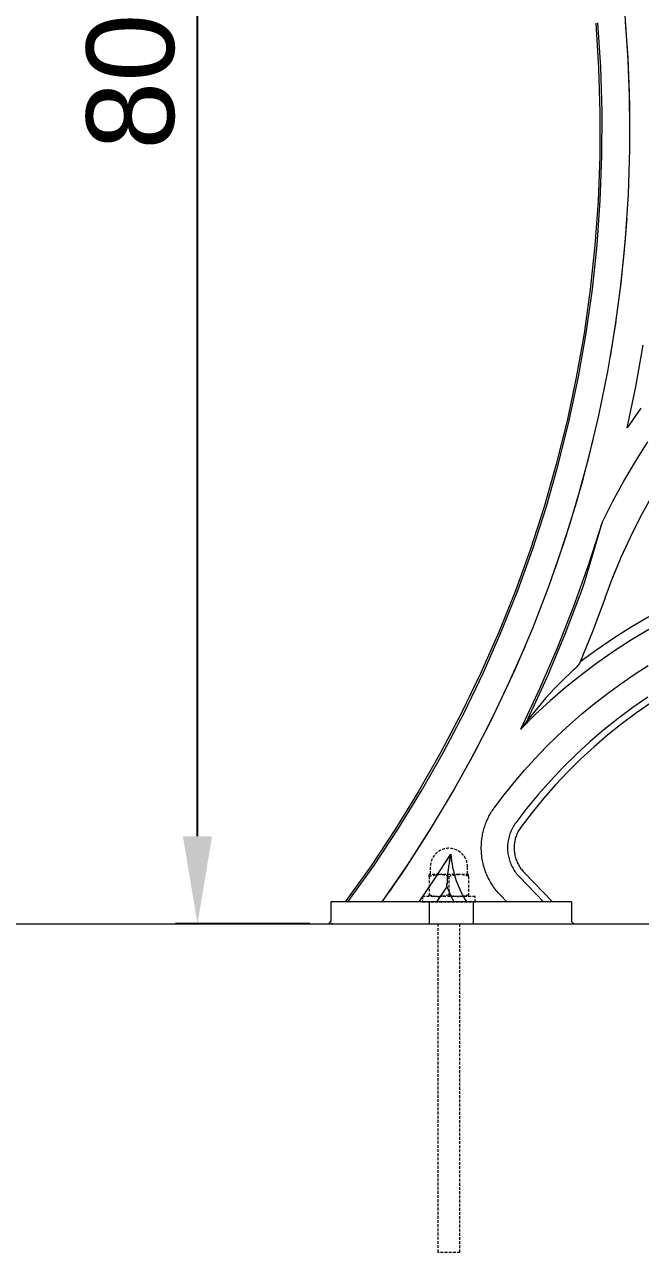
# Model space of a CAD drawing. Header units: millimetres. Extents: x -209 to 4251, y 50 to 3279.
# Drawn here: x 3004 to 3285, y 2225 to 2786 of the extents above; entities that cross this region are included whole.
import ezdxf

# ---------------------------------------------------------------- set-up
doc = ezdxf.new("R2010")
doc.units = ezdxf.units.MM
doc.linetypes.add('HIDDEN', pattern=[1.905, 1.27, -0.635])
for name, color, linetype, lineweight in [('ZANO_R', 7, 'Continuous', 0), ('ZANO_R_przerywana', 7, 'HIDDEN', 0), ('ZANO_W', 1, 'Continuous', 0)]:
    doc.layers.add(name, color=color, linetype=linetype, lineweight=lineweight)
doc.styles.get("Standard").update_dxf_attribs({"font": 'ARIALUNI.TTF'})
doc.dimstyles.new('pl i ang', dxfattribs={"dimtxt": 50, "dimasz": 50, "dimexe": 1.25, "dimexo": 0.625, "dimgap": 10, "dimtad": 1, "dimtoh": 1, "dimtxsty": 'Standard', "dimcen": 2.5, "dimclrd": 1, "dimclre": 1, "dimclrt": 1, "dimadec": 0, "dimazin": 0, "dimtfac": 1, "dimtmove": 0, "dimatfit": 3, "dimfxl": 1, "dimarcsym": 1})

# ---------------------------------------------------------------- blocks, each defined once
blk = doc.blocks.new('*D432')
at = {"layer": 'ZANO_W', "color": 1, "lineweight": -2}
for p, q in [((3142.58, 3175.37), (3072.69, 3175.37)), ((3082.69, 2415.37), (3082.69, 3135.37)), ((3134.03, 2375.37), (3072.69, 2375.37))]:
    blk.add_line(p, q, dxfattribs=at)
at = {"layer": 'ZANO_W', "color": 1}
for points in [[(3089.36, 3135.37), (3076.02, 3135.37), (3082.69, 3175.37)], [(3076.02, 2415.37), (3089.36, 2415.37), (3082.69, 2375.37)]]:
    blk.add_solid(points, dxfattribs=at)
at = {"layer": 'ZANO_W', "color": 1, "insert": (3052.25, 2775.37), "char_height": 40, "attachment_point": 5, "rotation": 90}
blk.add_mtext('800', dxfattribs=at)

msp = doc.modelspace()

# ---------------------------------------------------------------- linework, layer by layer
at = {"layer": 'ZANO_R'}
for p, q in [((3264.58, 2786.5), (3265.9, 2766.25)), ((3266.86, 2766.5), (3265.53, 2786.76)), ((3277.82, 2790.09), (3279.24, 2769.73)), ((3278.08, 2787), (3279.18, 2770.72)), ((3279.18, 2770.72), (3279.85, 2754.42)), ((3279.24, 2769.73), (3279.97, 2749.34)), ((3265.9, 2766.25), (3266.53, 2745.96)), ((3267.49, 2746.2), (3266.86, 2766.5)), ((3279.79, 2756.6), (3279.84, 2754.73)), ((3279.85, 2754.42), (3280.08, 2738.11)), ((3279.97, 2749.34), (3280.01, 2728.93)), ((3266.53, 2745.96), (3266.46, 2725.66)), ((3267.43, 2725.9), (3267.49, 2746.2)), ((3266.46, 2725.66), (3265.69, 2705.38)), ((3266.67, 2705.6), (3267.43, 2725.9)), ((3280.01, 2728.93), (3279.37, 2708.54)), ((3279.37, 2708.54), (3278.03, 2688.17)), ((3265.69, 2705.38), (3264.23, 2685.13)), ((3265.22, 2685.35), (3266.67, 2705.6)), ((3278.72, 2697.34), (3277.45, 2681.48)), ((3264.23, 2685.13), (3262.07, 2664.95)), ((3263.07, 2665.16), (3265.22, 2685.35)), ((3278.03, 2688.17), (3276.02, 2667.87)), ((3277.45, 2681.48), (3275.76, 2665.66)), ((3277.72, 2684.44), (3277.59, 2683.03)), ((3262.07, 2664.95), (3259.23, 2644.85)), ((3260.24, 2645.05), (3263.07, 2665.16)), ((3276.02, 2667.87), (3273.32, 2647.64)), ((3275.76, 2665.66), (3273.65, 2649.88)), ((3273.32, 2647.64), (3269.94, 2627.52)), ((3273.65, 2649.88), (3271.13, 2634.17)), ((3273.71, 2650.29), (3273.43, 2648.41)), ((3259.23, 2644.85), (3255.69, 2624.86)), ((3256.72, 2625.05), (3260.24, 2645.05)), ((3282.88, 2620.6), (3286.22, 2639.55)), ((3255.69, 2624.86), (3251.48, 2605)), ((3252.51, 2605.19), (3256.72, 2625.05)), ((3269.94, 2627.52), (3265.88, 2607.52)), ((3278.94, 2601.76), (3282.88, 2620.6)), ((3265.88, 2607.52), (3261.15, 2587.67)), ((3285.19, 2610.82), (3278.94, 2601.76)), ((3251.48, 2605), (3246.58, 2585.3)), ((3247.63, 2585.48), (3252.51, 2605.19)), ((3263.3, 2596.35), (3258.21, 2576.63)), ((3282.79, 2586.53), (3288.44, 2595.36)), ((3246.58, 2585.3), (3241.01, 2565.78)), ((3242.07, 2565.94), (3247.63, 2585.48)), ((3261.15, 2587.67), (3255.75, 2567.99)), ((3277.44, 2577.52), (3282.79, 2586.53)), ((3258.21, 2576.63), (3252.46, 2557.09)), ((3272.4, 2568.33), (3277.44, 2577.52)), ((3255.75, 2567.99), (3249.7, 2548.5)), ((3267.68, 2558.97), (3272.4, 2568.33)), ((3284.91, 2560.87), (3289.7, 2569.66)), ((3241.01, 2565.78), (3234.78, 2546.47)), ((3235.85, 2546.61), (3242.07, 2565.94)), ((3252.46, 2557.09), (3246.05, 2537.75)), ((3259.67, 2531.71), (3267.53, 2558.49)), ((3261.48, 2539.58), (3267.68, 2558.97)), ((3280.43, 2551.93), (3284.91, 2560.87)), ((3251.2, 2553.13), (3250.63, 2551.35)), ((3276.25, 2542.83), (3280.43, 2551.93)), ((3234.78, 2546.47), (3227.89, 2527.37)), ((3228.97, 2527.51), (3235.85, 2546.61)), ((3249.7, 2548.5), (3242.99, 2529.23)), ((3254.64, 2520.39), (3261.48, 2539.58)), ((3271.95, 2532.49), (3275.6, 2541.33)), ((3272.39, 2533.6), (3276.25, 2542.83)), ((3275.87, 2541.96), (3276.14, 2542.59)), ((3242.99, 2529.23), (3235.63, 2510.19)), ((3258.4, 2527.99), (3259.67, 2531.71)), ((3268.84, 2524.24), (3272.39, 2533.6)), ((3227.89, 2527.37), (3220.34, 2508.53)), ((3221.44, 2508.65), (3228.97, 2527.51)), ((3250.82, 2508.02), (3258.4, 2527.99)), ((3268.84, 2524.24), (3263.19, 2509.13)), ((3247.18, 2501.44), (3254.64, 2520.39)), ((3288.89, 2515.57), (3280.77, 2510.83)), ((3220.34, 2508.53), (3212.16, 2489.95)), ((3213.27, 2490.06), (3221.44, 2508.65)), ((3235.63, 2510.19), (3227.64, 2491.42)), ((3242.57, 2488.31), (3250.82, 2508.02)), ((3263.19, 2509.13), (3257.15, 2494.17)), ((3272.83, 2505.81), (3265.06, 2500.52)), ((3280.77, 2510.83), (3272.83, 2505.81)), ((3288.86, 2509.8), (3280.9, 2505.03)), ((3232.29, 2502.12), (3224.5, 2484.49)), ((3239.1, 2482.75), (3247.18, 2501.44)), ((3265.06, 2500.52), (3257.48, 2494.96)), ((3280.9, 2505.03), (3273.1, 2499.99)), ((3265.48, 2494.67), (3258.05, 2489.1)), ((3273.1, 2499.99), (3265.48, 2494.67)), ((3212.16, 2489.95), (3203.34, 2471.67)), ((3204.47, 2471.76), (3213.27, 2490.06)), ((3227.64, 2491.42), (3219.02, 2472.92)), ((3253.51, 2490.44), (3249.5, 2486.6)), ((3258.05, 2489.1), (3250.82, 2483.27)), ((3254.29, 2491.14), (3253.51, 2490.44)), ((3255.04, 2491.87), (3254.29, 2491.14)), ((3255.77, 2492.61), (3255.04, 2491.87)), ((3256.47, 2493.38), (3255.77, 2492.61)), ((3257.15, 2494.17), (3256.47, 2493.38)), ((3275.99, 2484.97), (3282.19, 2489.22)), ((3282.19, 2489.22), (3288.52, 2493.29)), ((3224.5, 2484.49), (3216.16, 2467.12)), ((3226.28, 2488.39), (3225.68, 2487.07)), ((3233.63, 2468.9), (3242.57, 2488.31)), ((3249.5, 2486.6), (3245.61, 2482.63)), ((3269.93, 2480.56), (3275.99, 2484.97)), ((3230.4, 2464.33), (3239.1, 2482.75)), ((3241.85, 2478.53), (3238.23, 2474.32)), ((3245.61, 2482.63), (3241.85, 2478.53)), ((3250.82, 2483.27), (3243.8, 2477.19)), ((3264.02, 2475.98), (3269.93, 2480.56)), ((3288.36, 2478.91), (3281.48, 2474.15)), ((3219.02, 2472.92), (3209.78, 2454.73)), ((3238.23, 2474.32), (3234.74, 2470)), ((3243.8, 2477.19), (3236.99, 2470.88)), ((3258.27, 2471.24), (3264.02, 2475.98)), ((3281.48, 2474.15), (3274.77, 2469.16)), ((3290.02, 2476.42), (3283.23, 2471.72)), ((3203.34, 2471.67), (3193.9, 2453.7)), ((3195.05, 2453.78), (3204.47, 2471.76)), ((3216.16, 2467.12), (3207.27, 2450.02)), ((3236.99, 2470.88), (3230.4, 2464.33)), ((3233.77, 2468.84), (3230.4, 2464.33)), ((3233.63, 2468.9), (3233.8, 2468.82)), ((3234.74, 2470), (3233.8, 2468.82)), ((3252.68, 2466.35), (3258.27, 2471.24)), ((3274.77, 2469.16), (3268.24, 2463.93)), ((3276.6, 2466.78), (3270.15, 2461.62)), ((3283.23, 2471.72), (3276.6, 2466.78)), ((3215.66, 2466.12), (3214.84, 2464.49)), ((3242, 2456.16), (3247.25, 2461.32)), ((3247.25, 2461.32), (3252.68, 2466.35)), ((3268.24, 2463.93), (3261.89, 2458.49)), ((3270.15, 2461.62), (3263.88, 2456.24)), ((3236.92, 2450.87), (3242, 2456.16)), ((3261.89, 2458.49), (3255.73, 2452.82)), ((3263.88, 2456.24), (3257.8, 2450.65)), ((3193.9, 2453.7), (3183.85, 2436.06)), ((3185.01, 2436.12), (3195.05, 2453.78)), ((3209.78, 2454.73), (3199.93, 2436.85)), ((3232.02, 2445.47), (3236.92, 2450.87)), ((3255.73, 2452.82), (3249.77, 2446.95)), ((3257.8, 2450.65), (3251.91, 2444.85)), ((3227.3, 2439.96), (3232.02, 2445.47)), ((3249.77, 2446.95), (3244.02, 2440.88)), ((3251.91, 2444.85), (3246.23, 2438.85)), ((3222.77, 2434.35), (3227.3, 2439.96)), ((3244.02, 2440.88), (3238.48, 2434.61)), ((3246.23, 2438.85), (3240.77, 2432.66)), ((3183.85, 2436.06), (3173.2, 2418.78)), ((3174.38, 2418.82), (3185.01, 2436.12)), ((3199.93, 2436.85), (3189.49, 2419.32)), ((3218.43, 2428.65), (3222.77, 2434.35)), ((3238.48, 2434.61), (3233.17, 2428.15)), ((3217.38, 2427.14), (3217.72, 2427.65)), ((3217.72, 2427.65), (3218.07, 2428.15)), ((3218.07, 2428.15), (3218.43, 2428.65)), ((3233.17, 2428.15), (3228.07, 2421.51)), ((3240.77, 2432.66), (3235.51, 2426.28)), ((3214.52, 2421.63), (3214.76, 2422.21)), ((3214.76, 2422.21), (3215.01, 2422.78)), ((3215.01, 2422.78), (3215.27, 2423.35)), ((3215.27, 2423.35), (3215.54, 2423.91)), ((3215.54, 2423.91), (3215.82, 2424.47)), ((3215.82, 2424.47), (3216.11, 2425.01)), ((3216.11, 2425.01), (3216.41, 2425.56)), ((3216.41, 2425.56), (3216.73, 2426.09)), ((3216.73, 2426.09), (3217.05, 2426.62)), ((3217.05, 2426.62), (3217.38, 2427.14)), ((3235.51, 2426.28), (3230.49, 2419.72)), ((3173.2, 2418.78), (3161.97, 2401.88)), ((3163.16, 2401.9), (3174.38, 2418.82)), ((3188.53, 2417.77), (3177.95, 2401.39)), ((3189.49, 2419.32), (3178.46, 2402.15)), ((3212.81, 2415.63), (3212.93, 2416.25)), ((3212.93, 2416.25), (3213.06, 2416.86)), ((3213.06, 2416.86), (3213.2, 2417.46)), ((3213.2, 2417.46), (3213.35, 2418.07)), ((3213.35, 2418.07), (3213.52, 2418.67)), ((3213.52, 2418.67), (3213.69, 2419.27)), ((3213.69, 2419.27), (3213.88, 2419.87)), ((3213.88, 2419.87), (3214.09, 2420.46)), ((3214.09, 2420.46), (3214.3, 2421.05)), ((3214.3, 2421.05), (3214.52, 2421.63)), ((3225.38, 2416.42), (3225.18, 2415.81)), ((3225.6, 2417.02), (3225.38, 2416.42)), ((3225.85, 2417.61), (3225.6, 2417.02)), ((3226.11, 2418.2), (3225.85, 2417.61)), ((3226.39, 2418.78), (3226.11, 2418.2)), ((3226.69, 2419.35), (3226.39, 2418.78)), ((3227.01, 2419.9), (3226.69, 2419.35)), ((3227.35, 2420.45), (3227.01, 2419.9)), ((3227.7, 2420.99), (3227.35, 2420.45)), ((3228.07, 2421.51), (3227.7, 2420.99)), ((3228.57, 2416.36), (3228.37, 2415.85)), ((3228.8, 2416.87), (3228.57, 2416.36)), ((3229.04, 2417.37), (3228.8, 2416.87)), ((3229.29, 2417.86), (3229.04, 2417.37)), ((3229.57, 2418.34), (3229.29, 2417.86)), ((3229.86, 2418.81), (3229.57, 2418.34)), ((3230.16, 2419.27), (3229.86, 2418.81)), ((3230.49, 2419.72), (3230.16, 2419.27)), ((3212.32, 2410.72), (3212.34, 2411.33)), ((3212.32, 2410.11), (3212.32, 2410.72)), ((3212.34, 2411.33), (3212.37, 2411.95)), ((3212.37, 2411.95), (3212.41, 2412.56)), ((3212.41, 2412.56), (3212.47, 2413.18)), ((3212.47, 2413.18), (3212.53, 2413.79)), ((3212.53, 2413.79), (3212.61, 2414.41)), ((3212.61, 2414.41), (3212.71, 2415.02)), ((3212.71, 2415.02), (3212.81, 2415.63)), ((3224.33, 2410.75), (3224.32, 2410.11)), ((3224.36, 2411.39), (3224.33, 2410.75)), ((3224.41, 2412.03), (3224.36, 2411.39)), ((3224.49, 2412.67), (3224.41, 2412.03)), ((3224.58, 2413.31), (3224.49, 2412.67)), ((3224.7, 2413.94), (3224.58, 2413.31)), ((3224.84, 2414.57), (3224.7, 2413.94)), ((3225, 2415.19), (3224.84, 2414.57)), ((3225.18, 2415.81), (3225, 2415.19)), ((3227.34, 2410.99), (3227.32, 2410.43)), ((3227.38, 2411.54), (3227.34, 2410.99)), ((3227.44, 2412.09), (3227.38, 2411.54)), ((3227.52, 2412.64), (3227.44, 2412.09)), ((3227.61, 2413.19), (3227.52, 2412.64)), ((3227.73, 2413.73), (3227.61, 2413.19)), ((3227.86, 2414.27), (3227.73, 2413.73)), ((3228.01, 2414.8), (3227.86, 2414.27)), ((3228.18, 2415.33), (3228.01, 2414.8)), ((3228.37, 2415.85), (3228.18, 2415.33)), ((3191.31, 2396.2), (3198.41, 2407.18)), ((3197.96, 2404.79), (3197.99, 2404.96)), ((3198.01, 2405.04), (3197.99, 2404.96)), ((3198, 2405.04), (3198.02, 2405.14)), ((3198.05, 2405.29), (3198.02, 2405.14)), ((3198.05, 2405.29), (3198.09, 2405.51)), ((3198.3, 2406.62), (3198.09, 2405.51)), ((3198.3, 2406.62), (3198.34, 2406.81)), ((3198.35, 2406.9), (3198.34, 2406.81)), ((3198.35, 2406.9), (3198.41, 2407.18)), ((3198.41, 2407.18), (3198.54, 2405.64)), ((3198.54, 2405.64), (3198.72, 2404.1)), ((3212.32, 2409.38), (3212.32, 2410.11)), ((3212.35, 2408.64), (3212.32, 2409.38)), ((3212.39, 2407.91), (3212.35, 2408.64)), ((3212.46, 2407.17), (3212.39, 2407.91)), ((3212.53, 2406.43), (3212.46, 2407.17)), ((3212.63, 2405.69), (3212.53, 2406.43)), ((3212.75, 2404.95), (3212.63, 2405.69)), ((3212.88, 2404.22), (3212.75, 2404.95)), ((3224.32, 2410.11), (3224.33, 2409.47)), ((3224.33, 2409.47), (3224.36, 2408.83)), ((3224.36, 2408.83), (3224.41, 2408.19)), ((3224.41, 2408.19), (3224.49, 2407.56)), ((3224.49, 2407.56), (3224.58, 2406.92)), ((3224.58, 2406.92), (3224.7, 2406.29)), ((3224.7, 2406.29), (3224.84, 2405.67)), ((3224.84, 2405.67), (3225, 2405.05)), ((3225, 2405.05), (3225.18, 2404.43)), ((3227.32, 2410.43), (3227.32, 2409.88)), ((3227.32, 2409.88), (3227.34, 2409.33)), ((3227.34, 2409.33), (3227.37, 2408.77)), ((3227.37, 2408.77), (3227.43, 2408.22)), ((3227.43, 2408.22), (3227.5, 2407.67)), ((3227.5, 2407.67), (3227.59, 2407.13)), ((3227.59, 2407.13), (3227.71, 2406.58)), ((3227.71, 2406.58), (3227.84, 2406.05)), ((3227.84, 2406.05), (3227.98, 2405.51)), ((3227.98, 2405.51), (3228.15, 2404.98)), ((3228.15, 2404.98), (3228.34, 2404.46)), ((3161.97, 2401.88), (3150.16, 2385.37)), ((3151.36, 2385.37), (3163.16, 2401.9)), ((3178.46, 2402.15), (3166.86, 2385.37)), ((3177.95, 2401.39), (3166.86, 2385.37)), ((3177.4, 2400.56), (3176.16, 2398.73)), ((3178.63, 2402.41), (3177.4, 2400.57)), ((3179.45, 2403.64), (3178.63, 2402.41)), ((3197.15, 2399.16), (3197.16, 2399.25)), ((3197.17, 2399.33), (3197.16, 2399.25)), ((3197.17, 2399.33), (3197.18, 2399.4)), ((3197.19, 2399.49), (3197.18, 2399.4)), ((3197.21, 2399.66), (3197.19, 2399.55)), ((3197.19, 2399.49), (3197.19, 2399.55)), ((3197.23, 2399.83), (3197.21, 2399.71)), ((3197.21, 2399.66), (3197.21, 2399.71)), ((3197.25, 2400), (3197.23, 2399.86)), ((3197.23, 2399.83), (3197.23, 2399.86)), ((3197.27, 2400.18), (3197.25, 2400.02)), ((3197.25, 2400), (3197.25, 2400.02)), ((3197.27, 2400.18), (3197.29, 2400.34)), ((3197.29, 2400.36), (3197.31, 2400.5)), ((3197.29, 2400.36), (3197.29, 2400.34)), ((3197.32, 2400.54), (3197.31, 2400.5)), ((3197.32, 2400.54), (3197.33, 2400.66)), ((3197.34, 2400.72), (3197.33, 2400.66)), ((3197.34, 2400.72), (3197.35, 2400.82)), ((3197.37, 2400.91), (3197.35, 2400.82)), ((3197.39, 2401.1), (3197.37, 2400.98)), ((3197.37, 2400.91), (3197.37, 2400.98)), ((3197.39, 2401.1), (3197.4, 2401.15)), ((3197.42, 2401.29), (3197.4, 2401.15)), ((3197.42, 2401.29), (3197.47, 2401.64)), ((3197.47, 2401.69), (3197.49, 2401.81)), ((3197.47, 2401.69), (3197.47, 2401.64)), ((3197.5, 2401.89), (3197.49, 2401.81)), ((3197.5, 2401.89), (3197.51, 2401.98)), ((3197.69, 2403.16), (3197.51, 2401.98)), ((3197.69, 2403.16), (3197.72, 2403.36)), ((3197.73, 2403.38), (3197.72, 2403.36)), ((3197.73, 2403.38), (3197.75, 2403.53)), ((3197.76, 2403.61), (3197.75, 2403.53)), ((3197.76, 2403.61), (3197.78, 2403.71)), ((3197.8, 2403.84), (3197.78, 2403.71)), ((3197.8, 2403.84), (3197.81, 2403.89)), ((3197.84, 2404.07), (3197.81, 2403.89)), ((3197.84, 2404.07), (3197.87, 2404.24)), ((3197.88, 2404.31), (3197.87, 2404.24)), ((3197.88, 2404.31), (3197.9, 2404.42)), ((3197.92, 2404.55), (3197.9, 2404.42)), ((3197.92, 2404.55), (3197.93, 2404.6)), ((3197.96, 2404.79), (3197.93, 2404.6)), ((3198.72, 2404.1), (3198.95, 2402.56)), ((3198.95, 2402.56), (3199.24, 2401.04)), ((3199.24, 2401.04), (3199.57, 2399.53)), ((3199.57, 2399.53), (3199.96, 2398.03)), ((3213.03, 2403.48), (3212.88, 2404.22)), ((3213.2, 2402.75), (3213.03, 2403.48)), ((3213.39, 2402.02), (3213.2, 2402.75)), ((3213.59, 2401.29), (3213.39, 2402.02)), ((3213.81, 2400.57), (3213.59, 2401.29)), ((3214.05, 2399.85), (3213.81, 2400.57)), ((3214.31, 2399.14), (3214.05, 2399.85)), ((3225.18, 2404.43), (3225.38, 2403.83)), ((3225.38, 2403.83), (3225.6, 2403.23)), ((3225.6, 2403.23), (3225.84, 2402.63)), ((3225.84, 2402.63), (3226.09, 2402.05)), ((3226.09, 2402.05), (3226.37, 2401.47)), ((3226.37, 2401.47), (3226.67, 2400.9)), ((3226.67, 2400.9), (3226.99, 2400.35)), ((3226.99, 2400.35), (3227.32, 2399.8)), ((3227.32, 2399.8), (3227.68, 2399.27)), ((3227.68, 2399.27), (3228.05, 2398.75)), ((3228.34, 2404.46), (3228.54, 2403.95)), ((3228.54, 2403.95), (3228.76, 2403.44)), ((3228.76, 2403.44), (3228.99, 2402.94)), ((3228.99, 2402.94), (3229.25, 2402.44)), ((3229.25, 2402.44), (3229.52, 2401.96)), ((3229.52, 2401.96), (3229.81, 2401.49)), ((3229.81, 2401.49), (3230.11, 2401.02)), ((3230.11, 2401.02), (3230.43, 2400.57)), ((3230.43, 2400.57), (3230.76, 2400.13)), ((3230.76, 2400.13), (3231.11, 2399.7)), ((3231.11, 2399.7), (3231.48, 2399.28)), ((3231.48, 2399.28), (3231.86, 2398.88)), ((3173.66, 2395.06), (3172.41, 2393.24)), ((3174.91, 2396.89), (3173.66, 2395.07)), ((3176.16, 2398.72), (3174.91, 2396.89)), ((3183.98, 2385.37), (3191.31, 2396.2)), ((3196.66, 2393.7), (3196.65, 2393.63)), ((3196.65, 2393.57), (3196.65, 2393.63)), ((3196.67, 2393.84), (3196.66, 2393.78)), ((3196.66, 2393.77), (3196.66, 2393.78)), ((3196.66, 2393.77), (3196.66, 2393.7)), ((3196.66, 2393.7), (3196.66, 2393.7)), ((3196.68, 2393.98), (3196.67, 2393.95)), ((3196.67, 2393.91), (3196.67, 2393.95)), ((3196.67, 2393.91), (3196.67, 2393.86)), ((3196.67, 2393.84), (3196.67, 2393.86)), ((3196.73, 2394.71), (3196.68, 2394.03)), ((3196.68, 2393.98), (3196.68, 2394.03)), ((3196.73, 2394.8), (3196.74, 2394.87)), ((3196.73, 2394.8), (3196.73, 2394.77)), ((3196.73, 2394.71), (3196.73, 2394.77)), ((3196.8, 2395.58), (3196.74, 2394.87)), ((3196.8, 2395.69), (3196.81, 2395.74)), ((3196.8, 2395.69), (3196.8, 2395.63)), ((3196.8, 2395.58), (3196.8, 2395.63)), ((3196.81, 2395.8), (3196.82, 2395.86)), ((3196.81, 2395.8), (3196.81, 2395.74)), ((3196.82, 2395.91), (3196.83, 2395.98)), ((3196.82, 2395.91), (3196.82, 2395.86)), ((3196.83, 2396.02), (3196.84, 2396.1)), ((3196.83, 2396.02), (3196.83, 2395.98)), ((3196.84, 2396.13), (3196.85, 2396.22)), ((3196.84, 2396.13), (3196.84, 2396.1)), ((3196.85, 2396.25), (3196.86, 2396.34)), ((3196.85, 2396.25), (3196.85, 2396.22)), ((3196.86, 2396.37), (3196.87, 2396.47)), ((3196.86, 2396.37), (3196.86, 2396.34)), ((3196.87, 2396.49), (3196.88, 2396.59)), ((3196.87, 2396.49), (3196.87, 2396.47)), ((3196.88, 2396.61), (3196.89, 2396.72)), ((3196.88, 2396.61), (3196.88, 2396.59)), ((3196.9, 2396.73), (3196.89, 2396.72)), ((3196.9, 2396.73), (3196.91, 2396.85)), ((3196.91, 2396.86), (3197.01, 2397.93)), ((3196.91, 2396.86), (3196.91, 2396.85)), ((3197.01, 2397.94), (3197.03, 2398.07)), ((3197.01, 2397.94), (3197.01, 2397.93)), ((3197.03, 2398.08), (3197.04, 2398.21)), ((3197.03, 2398.08), (3197.03, 2398.07)), ((3197.04, 2398.23), (3197.06, 2398.36)), ((3197.04, 2398.23), (3197.04, 2398.21)), ((3197.06, 2398.38), (3197.07, 2398.5)), ((3197.06, 2398.38), (3197.06, 2398.36)), ((3197.08, 2398.53), (3197.07, 2398.5)), ((3197.08, 2398.53), (3197.09, 2398.65)), ((3197.09, 2398.69), (3197.11, 2398.8)), ((3197.09, 2398.69), (3197.09, 2398.65)), ((3197.11, 2398.84), (3197.12, 2398.95)), ((3197.11, 2398.84), (3197.11, 2398.8)), ((3197.13, 2399), (3197.12, 2398.95)), ((3197.13, 2399), (3197.14, 2399.1)), ((3197.15, 2399.16), (3197.14, 2399.1)), ((3199.96, 2398.03), (3200.4, 2396.54)), ((3200.4, 2396.54), (3200.89, 2395.07)), ((3200.89, 2395.07), (3201.44, 2393.62)), ((3214.59, 2398.43), (3214.31, 2399.14)), ((3214.88, 2397.73), (3214.59, 2398.43)), ((3215.19, 2397.04), (3214.88, 2397.73)), ((3215.51, 2396.36), (3215.19, 2397.04)), ((3215.86, 2395.68), (3215.51, 2396.36)), ((3216.21, 2395.02), (3215.86, 2395.68)), ((3216.59, 2394.36), (3216.21, 2395.02)), ((3216.98, 2393.72), (3216.59, 2394.36)), ((3217.38, 2393.08), (3216.98, 2393.72)), ((3228.05, 2398.75), (3228.44, 2398.24)), ((3228.44, 2398.24), (3228.84, 2397.74)), ((3228.84, 2397.74), (3229.26, 2397.26)), ((3229.26, 2397.26), (3229.7, 2396.79)), ((3229.7, 2396.79), (3240.74, 2385.37)), ((3231.86, 2398.88), (3244.91, 2385.37)), ((3171.14, 2391.42), (3169.88, 2389.62)), ((3172.41, 2393.24), (3171.15, 2391.43)), ((3196.58, 2392.32), (3191.91, 2385.37)), ((3196.58, 2392.47), (3196.59, 2392.48)), ((3196.58, 2392.47), (3196.58, 2392.46)), ((3196.58, 2392.45), (3196.58, 2392.46)), ((3196.58, 2392.45), (3196.58, 2392.43)), ((3196.58, 2392.38), (3196.58, 2392.43)), ((3196.58, 2392.38), (3196.58, 2392.38)), ((3196.58, 2392.37), (3196.58, 2392.38)), ((3196.58, 2392.37), (3196.58, 2392.36)), ((3196.58, 2392.36), (3196.58, 2392.35)), ((3196.58, 2392.36), (3196.58, 2392.36)), ((3196.58, 2392.34), (3196.58, 2392.35)), ((3196.58, 2392.34), (3196.58, 2392.33)), ((3196.58, 2392.33), (3196.58, 2392.32)), ((3196.58, 2392.33), (3196.58, 2392.33)), ((3196.58, 2392.32), (3197.14, 2390.89)), ((3196.58, 2392.32), (3196.58, 2392.32)), ((3196.58, 2392.32), (3196.58, 2392.32)), ((3196.58, 2392.32), (3196.58, 2392.32)), ((3196.6, 2392.73), (3196.59, 2392.65)), ((3196.59, 2392.63), (3196.59, 2392.65)), ((3196.59, 2392.63), (3196.59, 2392.61)), ((3196.59, 2392.6), (3196.59, 2392.61)), ((3196.59, 2392.6), (3196.59, 2392.58)), ((3196.59, 2392.57), (3196.59, 2392.58)), ((3196.59, 2392.57), (3196.59, 2392.51)), ((3196.59, 2392.49), (3196.59, 2392.51)), ((3196.59, 2392.49), (3196.59, 2392.48)), ((3196.6, 2392.8), (3196.64, 2393.41)), ((3196.6, 2392.8), (3196.6, 2392.78)), ((3196.6, 2392.77), (3196.6, 2392.78)), ((3196.6, 2392.77), (3196.6, 2392.73)), ((3196.6, 2392.73), (3196.6, 2392.73)), ((3196.65, 2393.51), (3196.64, 2393.48)), ((3196.64, 2393.45), (3196.64, 2393.48)), ((3196.64, 2393.45), (3196.64, 2393.41)), ((3196.65, 2393.57), (3196.65, 2393.55)), ((3196.65, 2393.51), (3196.65, 2393.55)), ((3197.14, 2390.89), (3197.75, 2389.48)), ((3197.75, 2389.48), (3198.41, 2388.09)), ((3198.41, 2388.09), (3199.1, 2386.72)), ((3201.44, 2393.62), (3202.03, 2392.18)), ((3202.03, 2392.18), (3202.67, 2390.77)), ((3202.67, 2390.77), (3203.35, 2389.38)), ((3203.35, 2389.38), (3204.09, 2388.02)), ((3217.8, 2392.46), (3217.38, 2393.08)), ((3218.23, 2391.85), (3217.8, 2392.46)), ((3218.67, 2391.25), (3218.23, 2391.85)), ((3219.13, 2390.66), (3218.67, 2391.25)), ((3219.6, 2390.09), (3219.13, 2390.66)), ((3220.08, 2389.53), (3219.6, 2390.09)), ((3220.57, 2388.99), (3220.08, 2389.53)), ((3221.07, 2388.45), (3220.57, 2388.99)), ((3224.05, 2385.37), (3221.07, 2388.45)), ((3143.58, 2385.37), (3143.58, 2376.66)), ((3188.6, 2385.37), (3143.58, 2385.37)), ((3191.1, 2385.37), (3188.6, 2385.37)), ((3188.6, 2375.37), (3188.6, 2385.37)), ((3206.06, 2385.37), (3191.1, 2385.37)), ((3199.1, 2386.72), (3199.84, 2385.37)), ((3204.09, 2388.02), (3204.87, 2386.68)), ((3204.87, 2386.68), (3205.7, 2385.37)), ((3208.56, 2385.37), (3206.06, 2385.37)), ((3208.56, 2385.37), (3208.56, 2375.37)), ((3253.58, 2385.37), (3208.56, 2385.37)), ((3253.58, 2385.37), (3253.58, 2376.4)), ((3143.58, 2376.65), (3142.58, 2375.37)), ((3142.58, 2375.37), (3143.8, 2375.37)), ((3143.58, 2376.65), (3143.58, 2376.66)), ((3143.8, 2375.37), (3144.02, 2375.65)), ((3143.8, 2375.37), (3144.04, 2375.37)), ((3144.02, 2375.65), (3144.04, 2375.37)), ((3144.04, 2375.37), (3188.6, 2375.37)), ((3188.6, 2375.37), (3191.1, 2375.37)), ((3191.1, 2375.37), (3206.06, 2375.37)), ((3206.06, 2375.37), (3208.56, 2375.37)), ((3208.56, 2375.37), (3253.44, 2375.37)), ((3253.44, 2375.37), (3254.57, 2375.37)), ((3253.58, 2376.4), (3254.57, 2375.37))]:
    msp.add_line(p, q, dxfattribs=at)
msp.add_lwpolyline([(-208.53, 2375.37), (4251.46, 2375.37)], dxfattribs=at)
at = {"layer": 'ZANO_R_przerywana'}
for p, q in [((3189.03, 2401.37), (3189.03, 2398.12)), ((3206.03, 2398.12), (3206.03, 2401.37)), ((3188.53, 2397.06), (3188.53, 2397.87)), ((3193.03, 2397.87), (3188.53, 2397.87)), ((3188.53, 2397.06), (3188.53, 2388.67)), ((3202.03, 2397.87), (3193.03, 2397.87)), ((3197.53, 2397.06), (3197.53, 2388.67)), ((3206.53, 2397.87), (3202.03, 2397.87)), ((3206.53, 2397.06), (3206.53, 2397.87)), ((3206.53, 2397.06), (3206.53, 2388.67)), ((3188.53, 2387.87), (3188.53, 2388.67)), ((3206.53, 2387.87), (3206.53, 2388.67)), ((3185.53, 2387.87), (3185.53, 2385.37)), ((3209.53, 2387.87), (3185.53, 2387.87)), ((3209.53, 2385.37), (3209.53, 2387.87)), ((3192.53, 2375.37), (3192.53, 2225.37)), ((3202.53, 2225.37), (3202.53, 2375.37)), ((3202.53, 2225.37), (3192.53, 2225.37))]:
    msp.add_line(p, q, dxfattribs=at)
at = {"layer": 'ZANO_R_przerywana', "flags": 128}
for points in [[(3188.53, 2397.06), (3190.73, 2397.65), (3193.03, 2397.87)], [(3197.53, 2397.06), (3199.73, 2397.65), (3202.03, 2397.87)], [(3197.53, 2388.67), (3195.33, 2388.09), (3193.03, 2387.87)], [(3206.53, 2388.67), (3204.33, 2388.09), (3202.03, 2387.87)]]:
    msp.add_lwpolyline(points, dxfattribs=at)
at = {"layer": 'ZANO_R_przerywana'}
for points in [[(3185.53, 2385.37), (3209.53, 2385.37)], [(3192.53, 2375.37), (3202.53, 2375.37)]]:
    msp.add_lwpolyline(points, dxfattribs=at)
for centre, radius, start, end in [((3197.53, 2401.37), 8.5, 0, 180), ((3188.78, 2398.12), 0.25, 270, 0), ((3192.91, 2384.23), 13.64, 70.2269, 89.5167), ((3201.91, 2384.23), 13.64, 70.2269, 89.5167), ((3206.28, 2398.12), 0.25, 180, 270), ((3193.14, 2401.51), 13.64, 250.2279, 269.5164), ((3202.14, 2401.51), 13.64, 250.2279, 269.5164)]:
    msp.add_arc(centre, radius, start, end, dxfattribs=at)

# ---------------------------------------------------------------- dimensions: what is measured, and where the dimension line sits
at = {"layer": 'ZANO_W'}
dim = msp.add_linear_dim(base=(3082.69, 3175.37), p1=(3144.03, 2375.37), p2=(3152.58, 3175.37), angle=90, dimstyle='pl i ang', override={"dimtxt": 40, "dimasz": 40, "dimexe": 10, "dimexo": 10, "dimtoh": 0, "dimdec": 0, "dimtdec": 0, "dimtmove": 1}, dxfattribs=at)
dim.commit()
dim.dimension.update_dxf_attribs({"geometry": '*D432', "text_midpoint": (3052.25, 2775.37)})

doc.saveas('drawing.dxf')
